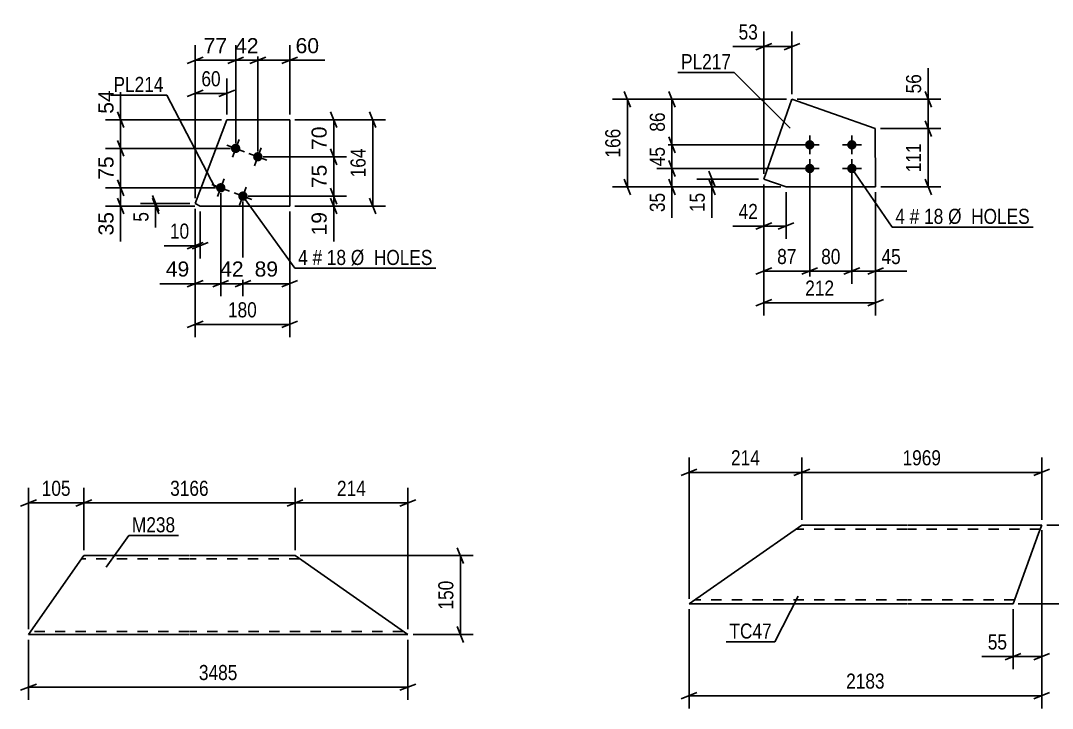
# Model space of a CAD drawing. Header units: millimetres. Extents: x 0 to 1189, y 0 to 841.
# Drawn here: x 758.6 to 954.5, y 429.8 to 560.5 of the extents above; entities that cross this region are included whole.
import ezdxf

# ---------------------------------------------------------------- set-up
doc = ezdxf.new("R2010")
doc.units = ezdxf.units.MM
doc.linetypes.add('DXK_LINE_DOT2', pattern=[3.9198, 1.9599, -1.9599])
doc.styles.add('Arial', font='arial.ttf', dxfattribs={"height": 0.2})
doc.styles.add('Arial Narrow', font='ARIALN.TTF', dxfattribs={"height": 0.2})

# ---------------------------------------------------------------- blocks, each defined once
blk = doc.blocks.new('Part-348435271-19414 - 19413')
at = {"color": 2, "linetype": 'Continuous'}
for p, q in [((899.69, 530.41), (905.03, 545.57)), ((905.03, 545.57), (920.85, 540)), ((920.85, 540), (920.92, 528.92)), ((903.92, 528.92), (899.69, 530.41)), ((920.92, 528.92), (903.92, 528.92))]:
    blk.add_line(p, q, dxfattribs=at)
blk = doc.blocks.new('Bolt-348435271-19415 - 19413')
at = {"linetype": 'Continuous'}
for points in [[(907.52, 536.92, -1), (909.32, 536.92, -1)], [(915.52, 536.92, -1), (917.32, 536.92, -1)], [(907.52, 532.42, -1), (909.32, 532.42, -1)], [(915.52, 532.42, -1), (917.32, 532.42, -1)]]:
    blk.add_hatch(color=1, dxfattribs=at).paths.add_polyline_path(points)
at = {"color": 1, "linetype": 'Continuous'}
for p, q in [((910.22, 536.92), (906.62, 536.92)), ((908.42, 535.12), (908.42, 538.72)), ((918.22, 536.92), (914.62, 536.92)), ((916.42, 535.12), (916.42, 538.72)), ((908.42, 530.62), (908.42, 534.22)), ((916.42, 530.62), (916.42, 534.22)), ((910.22, 532.42), (906.62, 532.42)), ((918.22, 532.42), (914.62, 532.42))]:
    blk.add_line(p, q, dxfattribs=at)
blk = doc.blocks.new('Part-348435271-8020 - 8019')
at = {"color": 2, "linetype": 'Continuous'}
for p, q in [((797.72, 541.69), (791.69, 525.79)), ((809.65, 541.69), (797.72, 541.69)), ((809.65, 525.28), (809.65, 541.69)), ((791.69, 525.79), (792.65, 525.28)), ((792.65, 525.28), (809.65, 525.28))]:
    blk.add_line(p, q, dxfattribs=at)
blk = doc.blocks.new('Bolt-348435271-8021 - 8019')
at = {"linetype": 'Continuous'}
for points in [[(799.71, 537.08, -1), (799.08, 535.4, -1)], [(803.92, 535.49, -1), (803.28, 533.81, -1)], [(796.88, 529.6, -1), (796.24, 527.92, -1)], [(801.09, 528.01, -1), (800.45, 526.32, -1)]]:
    blk.add_hatch(color=1, dxfattribs=at).paths.add_polyline_path(points)
at = {"color": 1, "linetype": 'Continuous'}
for p, q in [((797.71, 536.88), (801.08, 535.6)), ((798.76, 534.56), (800.03, 537.92)), ((801.92, 535.28), (805.29, 534.01)), ((802.97, 532.96), (804.24, 536.33)), ((794.88, 529.4), (798.24, 528.12)), ((795.92, 527.08), (797.2, 530.44)), ((799.08, 527.8), (802.45, 526.53)), ((800.13, 525.48), (801.41, 528.85))]:
    blk.add_line(p, q, dxfattribs=at)
blk = doc.blocks.new('Part-348435271-19229 - 19228')
at = {"color": 2, "linetype": 'Continuous'}
for p, q in [((906.92, 464.68), (885.49, 449.68)), ((926.92, 464.68), (906.92, 464.68)), ((952.47, 464.68), (927.02, 464.68)), ((952.47, 464.68), (951.89, 463.08)), ((951.89, 463.08), (947.02, 449.68)), ((926.92, 449.68), (885.49, 449.68)), ((947.02, 449.68), (927.02, 449.68))]:
    blk.add_line(p, q, dxfattribs=at)
at = {"color": 7, "linetype": 'DXK_LINE_DOT2'}
for p, q in [((952.43, 464.56), (951.89, 463.08)), ((926.92, 463.88), (905.77, 463.88)), ((952.18, 463.88), (927.02, 463.88)), ((926.92, 450.48), (886.64, 450.48)), ((947.31, 450.48), (927.02, 450.48)), ((947.31, 450.48), (947.33, 450.54))]:
    blk.add_line(p, q, dxfattribs=at)
blk = doc.blocks.new('Part-348435271-19245 - 19244')
at = {"color": 2, "linetype": 'Continuous'}
for p, q in [((770.56, 458.88), (760.05, 443.88)), ((790.56, 458.88), (770.56, 458.88)), ((810.66, 458.88), (790.66, 458.88)), ((810.66, 458.88), (832.08, 443.88)), ((790.56, 443.88), (760.05, 443.88)), ((832.08, 443.88), (790.66, 443.88))]:
    blk.add_line(p, q, dxfattribs=at)
at = {"color": 7, "linetype": 'DXK_LINE_DOT2'}
for p, q in [((790.56, 458.28), (770.14, 458.28)), ((811.51, 458.28), (790.66, 458.28)), ((760.47, 444.48), (760.51, 444.52)), ((790.56, 444.48), (760.47, 444.48)), ((831.22, 444.48), (790.66, 444.48)), ((830.97, 444.65), (831.02, 444.62)), ((831.16, 444.52), (831.22, 444.48))]:
    blk.add_line(p, q, dxfattribs=at)
blk = doc.blocks.new('StraightDimension-348435271-19917 - 19413')
at = {"color": 7, "linetype": 'Continuous'}
for p, q in [((899.69, 529.41), (899.69, 519.08)), ((903.92, 527.92), (903.92, 519.08)), ((898.19, 520.88), (901.19, 522.08)), ((899.69, 521.48), (903.92, 521.48)), ((905.42, 522.08), (902.42, 520.88))]:
    blk.add_line(p, q, dxfattribs=at)
at = {"color": 0}
blk.add_wipeout([(899.17, 522.23), (899.17, 526.43), (894.31, 526.43), (894.31, 522.23)], dxfattribs=at)
at = {"color": 7, "linetype": 'Continuous'}
blk.add_line((899.69, 521.48), (893.79, 521.48), dxfattribs=at)
blk.add_line((899.69, 521.48), (893.79, 521.48), dxfattribs=at)
at = {"color": 3, "style": 'Arial Narrow'}
blk.add_text('42', height=2.863, dxfattribs=at).set_placement((894.91, 522.83))
blk = doc.blocks.new('StraightDimension-348435271-19921 - 19413')
at = {"color": 7, "linetype": 'Continuous'}
for p, q in [((930.32, 547.07), (931.52, 544.07)), ((906.03, 545.57), (933.32, 545.57)), ((930.92, 540), (930.92, 545.57)), ((931.52, 538.5), (930.32, 541.5)), ((921.85, 540), (933.32, 540))]:
    blk.add_line(p, q, dxfattribs=at)
at = {"color": 0}
blk.add_wipeout([(930.17, 550.95), (925.97, 550.95), (925.97, 546.09), (930.17, 546.09)], dxfattribs=at)
at = {"color": 7, "linetype": 'Continuous'}
blk.add_line((930.92, 545.57), (930.92, 551.47), dxfattribs=at)
blk.add_line((930.92, 545.57), (930.92, 551.47), dxfattribs=at)
at = {"color": 3, "style": 'Arial Narrow'}
blk.add_text('56', height=2.863, rotation=90.0002, dxfattribs=at).set_placement((929.57, 546.69))
blk = doc.blocks.new('StraightDimension-348435271-19913 - 19413')
at = {"color": 7, "linetype": 'Continuous'}
for p, q in [((899.69, 531.41), (899.69, 558.42)), ((905.03, 546.57), (905.03, 558.42)), ((898.19, 554.97), (901.19, 556.17)), ((899.69, 555.57), (905.03, 555.57)), ((906.53, 556.17), (903.53, 554.97))]:
    blk.add_line(p, q, dxfattribs=at)
at = {"color": 0}
blk.add_wipeout([(899.17, 556.32), (899.17, 560.52), (894.31, 560.52), (894.31, 556.32)], dxfattribs=at)
at = {"color": 7, "linetype": 'Continuous'}
blk.add_line((899.69, 555.57), (893.79, 555.57), dxfattribs=at)
blk.add_line((899.69, 555.57), (893.79, 555.57), dxfattribs=at)
at = {"color": 3, "style": 'Arial Narrow'}
blk.add_text('53', height=2.863, dxfattribs=at).set_placement((894.91, 556.92))
blk = doc.blocks.new('StraightDimension-348435271-19922 - 19413')
at = {"color": 7, "linetype": 'Continuous'}
for p, q in [((930.32, 541.5), (931.52, 538.5)), ((921.85, 540), (933.32, 540)), ((930.92, 528.92), (930.92, 540)), ((931.52, 527.42), (930.32, 530.42)), ((921.92, 528.92), (933.32, 528.92))]:
    blk.add_line(p, q, dxfattribs=at)
at = {"color": 0}
blk.add_wipeout([(930.17, 537.8), (925.97, 537.8), (925.97, 531.12), (930.17, 531.12)], dxfattribs=at)
at = {"color": 3, "style": 'Arial Narrow'}
blk.add_text('111', height=2.863, rotation=90.0002, dxfattribs=at).set_placement((929.57, 531.72))
blk = doc.blocks.new('StraightDimension-348435271-19927 - 19413')
at = {"color": 7, "linetype": 'Continuous'}
for p, q in [((889.23, 531.91), (890.43, 528.91)), ((898.69, 530.41), (886.98, 530.41)), ((890.43, 527.42), (889.23, 530.42)), ((889.83, 528.92), (889.83, 530.41)), ((902.92, 528.92), (886.98, 528.92))]:
    blk.add_line(p, q, dxfattribs=at)
at = {"color": 0}
blk.add_wipeout([(889.08, 528.4), (884.88, 528.4), (884.88, 523.54), (889.08, 523.54)], dxfattribs=at)
at = {"color": 7, "linetype": 'Continuous'}
blk.add_line((889.83, 528.92), (889.83, 523.02), dxfattribs=at)
blk.add_line((889.83, 528.92), (889.83, 523.02), dxfattribs=at)
at = {"color": 3, "style": 'Arial Narrow'}
blk.add_text('15', height=2.863, rotation=90.0002, dxfattribs=at).set_placement((888.48, 524.14))
blk = doc.blocks.new('StraightDimension-348435271-19931 - 19413')
at = {"color": 7, "linetype": 'Continuous'}
for p, q in [((916.42, 531.42), (916.42, 510.52)), ((920.92, 527.92), (920.92, 510.52)), ((914.92, 512.32), (917.92, 513.52)), ((922.42, 513.52), (919.42, 512.32)), ((916.42, 512.92), (920.92, 512.92))]:
    blk.add_line(p, q, dxfattribs=at)
at = {"color": 0}
blk.add_wipeout([(926.3, 513.67), (926.3, 517.87), (921.44, 517.87), (921.44, 513.67)], dxfattribs=at)
at = {"color": 7, "linetype": 'Continuous'}
blk.add_line((920.92, 512.92), (926.83, 512.92), dxfattribs=at)
blk.add_line((920.92, 512.92), (926.83, 512.92), dxfattribs=at)
at = {"color": 3, "style": 'Arial Narrow'}
blk.add_text('45', height=2.863, dxfattribs=at).set_placement((922.04, 514.27))
blk = doc.blocks.new('StraightDimension-348435271-19932 - 19413')
at = {"color": 7, "linetype": 'Continuous'}
for p, q in [((908.42, 531.42), (908.42, 510.52)), ((916.42, 531.42), (916.42, 510.52)), ((906.92, 512.32), (909.92, 513.52)), ((917.92, 513.52), (914.92, 512.32)), ((908.42, 512.92), (916.42, 512.92))]:
    blk.add_line(p, q, dxfattribs=at)
at = {"color": 0}
blk.add_wipeout([(914.85, 513.67), (914.85, 517.87), (909.99, 517.87), (909.99, 513.67)], dxfattribs=at)
at = {"color": 3, "style": 'Arial Narrow'}
blk.add_text('80', height=2.863, dxfattribs=at).set_placement((910.59, 514.27))
blk = doc.blocks.new('StraightDimension-348435271-19933 - 19413')
at = {"color": 7, "linetype": 'Continuous'}
for p, q in [((908.42, 531.42), (908.42, 510.52)), ((899.69, 529.41), (899.69, 510.52)), ((898.19, 512.32), (901.19, 513.52)), ((909.92, 513.52), (906.92, 512.32)), ((899.69, 512.92), (908.42, 512.92))]:
    blk.add_line(p, q, dxfattribs=at)
at = {"color": 0}
blk.add_wipeout([(906.48, 513.67), (906.48, 517.87), (901.63, 517.87), (901.63, 513.67)], dxfattribs=at)
at = {"color": 3, "style": 'Arial Narrow'}
blk.add_text('87', height=2.863, dxfattribs=at).set_placement((902.23, 514.27))
blk = doc.blocks.new('StraightDimension-348435271-19943 - 19413')
at = {"color": 7, "linetype": 'Continuous'}
for p, q in [((899.69, 529.41), (899.69, 504.52)), ((920.92, 527.92), (920.92, 504.52)), ((901.19, 507.52), (898.19, 506.32)), ((919.42, 506.32), (922.42, 507.52)), ((899.69, 506.92), (920.92, 506.92))]:
    blk.add_line(p, q, dxfattribs=at)
at = {"color": 0}
blk.add_wipeout([(913.65, 507.67), (913.65, 511.87), (906.96, 511.87), (906.96, 507.67)], dxfattribs=at)
at = {"color": 3, "style": 'Arial Narrow'}
blk.add_text('212', height=2.863, dxfattribs=at).set_placement((907.56, 508.27))
blk = doc.blocks.new('StraightDimension-348435271-19947 - 19413')
at = {"color": 7, "linetype": 'Continuous'}
for p, q in [((881.65, 547.07), (882.85, 544.07)), ((904.03, 545.57), (879.4, 545.57)), ((882.25, 536.92), (882.25, 545.57)), ((907.42, 536.92), (879.4, 536.92)), ((882.85, 535.42), (881.65, 538.42))]:
    blk.add_line(p, q, dxfattribs=at)
at = {"color": 0}
blk.add_wipeout([(881.5, 543.67), (877.3, 543.67), (877.3, 538.82), (881.5, 538.82)], dxfattribs=at)
at = {"color": 3, "style": 'Arial Narrow'}
blk.add_text('86', height=2.863, rotation=90.0002, dxfattribs=at).set_placement((880.9, 539.42))
blk = doc.blocks.new('StraightDimension-348435271-19948 - 19413')
at = {"color": 7, "linetype": 'Continuous'}
for p, q in [((907.42, 536.92), (879.4, 536.92)), ((881.65, 538.42), (882.85, 535.42)), ((882.25, 532.42), (882.25, 536.92)), ((882.85, 530.92), (881.65, 533.92)), ((907.42, 532.42), (879.4, 532.42))]:
    blk.add_line(p, q, dxfattribs=at)
at = {"color": 0}
blk.add_wipeout([(881.5, 537.1), (877.3, 537.1), (877.3, 532.25), (881.5, 532.25)], dxfattribs=at)
at = {"color": 3, "style": 'Arial Narrow'}
blk.add_text('45', height=2.863, rotation=90.0002, dxfattribs=at).set_placement((880.9, 532.85))
blk = doc.blocks.new('StraightDimension-348435271-19949 - 19413')
at = {"color": 7, "linetype": 'Continuous'}
for p, q in [((881.65, 533.92), (882.85, 530.92)), ((907.42, 532.42), (879.4, 532.42)), ((882.25, 528.92), (882.25, 532.42)), ((882.85, 527.42), (881.65, 530.42)), ((902.92, 528.92), (879.4, 528.92))]:
    blk.add_line(p, q, dxfattribs=at)
at = {"color": 0}
blk.add_wipeout([(881.5, 528.4), (877.3, 528.4), (877.3, 523.54), (881.5, 523.54)], dxfattribs=at)
at = {"color": 7, "linetype": 'Continuous'}
blk.add_line((882.25, 528.92), (882.25, 523.02), dxfattribs=at)
blk.add_line((882.25, 528.92), (882.25, 523.02), dxfattribs=at)
at = {"color": 3, "style": 'Arial Narrow'}
blk.add_text('35', height=2.863, rotation=90.0002, dxfattribs=at).set_placement((880.9, 524.14))
blk = doc.blocks.new('StraightDimension-348435271-19959 - 19413')
at = {"color": 7, "linetype": 'Continuous'}
for p, q in [((874.4, 544.07), (873.2, 547.07)), ((904.03, 545.57), (870.95, 545.57)), ((873.8, 528.92), (873.8, 545.57)), ((873.2, 530.42), (874.4, 527.42)), ((902.92, 528.92), (870.95, 528.92))]:
    blk.add_line(p, q, dxfattribs=at)
at = {"color": 0}
blk.add_wipeout([(873.05, 540.59), (868.85, 540.59), (868.85, 533.9), (873.05, 533.9)], dxfattribs=at)
at = {"color": 3, "style": 'Arial Narrow'}
blk.add_text('166', height=2.863, rotation=90.0002, dxfattribs=at).set_placement((872.45, 534.5))
blk = doc.blocks.new('StraightDimension-348435271-8037 - 8019')
at = {"color": 7, "linetype": 'Continuous'}
for p, q in [((791.69, 524.79), (791.69, 515.34)), ((792.65, 524.28), (792.65, 515.34)), ((790.19, 517.14), (793.19, 518.34)), ((794.15, 518.34), (791.15, 517.14)), ((791.69, 517.74), (792.65, 517.74))]:
    blk.add_line(p, q, dxfattribs=at)
at = {"color": 0}
blk.add_wipeout([(791.17, 518.49), (791.17, 522.69), (786.31, 522.69), (786.31, 518.49)], dxfattribs=at)
at = {"color": 7, "linetype": 'Continuous'}
blk.add_line((791.69, 517.74), (785.79, 517.74), dxfattribs=at)
blk.add_line((791.69, 517.74), (785.79, 517.74), dxfattribs=at)
at = {"color": 3, "style": 'Arial Narrow'}
blk.add_text('10', height=2.863, dxfattribs=at).set_placement((786.91, 519.09))
blk = doc.blocks.new('StraightDimension-348435271-21833 - 8019')
at = {"color": 7, "linetype": 'Continuous'}
for p, q in [((776.95, 543.19), (778.15, 540.19)), ((796.72, 541.69), (774.7, 541.69)), ((777.55, 536.24), (777.55, 541.69)), ((778.15, 534.74), (776.95, 537.74)), ((798.4, 536.24), (774.7, 536.24))]:
    blk.add_line(p, q, dxfattribs=at)
at = {"color": 0}
blk.add_wipeout([(776.8, 547.86), (772.6, 547.86), (772.6, 542.22), (776.8, 542.22)], dxfattribs=at)
at = {"color": 7, "linetype": 'Continuous'}
blk.add_line((777.55, 541.69), (777.55, 548.39), dxfattribs=at)
blk.add_line((777.55, 541.69), (777.55, 548.39), dxfattribs=at)
at = {"color": 3, "style": 'Arial'}
blk.add_text('54', height=2.865, rotation=90.0002, dxfattribs=at).set_placement((776.2, 542.82))
blk = doc.blocks.new('StraightDimension-348435271-8031 - 8019')
at = {"color": 7, "linetype": 'Continuous'}
for p, q in [((791.69, 526.79), (791.69, 549.54)), ((797.72, 542.69), (797.72, 549.54)), ((790.19, 546.09), (793.19, 547.29)), ((791.69, 546.69), (797.72, 546.69)), ((799.22, 547.29), (796.22, 546.09))]:
    blk.add_line(p, q, dxfattribs=at)
at = {"color": 0}
blk.add_wipeout([(797.13, 547.44), (797.13, 551.64), (792.28, 551.64), (792.28, 547.44)], dxfattribs=at)
at = {"color": 3, "style": 'Arial Narrow'}
blk.add_text('60', height=2.863, dxfattribs=at).set_placement((792.88, 548.04))
blk = doc.blocks.new('StraightDimension-348435271-8023 - 8019')
at = {"color": 7, "linetype": 'Continuous'}
for p, q in [((783.58, 527.29), (784.78, 524.29)), ((790.69, 525.79), (781.33, 525.79)), ((791.65, 525.28), (781.33, 525.28)), ((784.78, 523.78), (783.58, 526.78)), ((784.18, 525.28), (784.18, 525.79))]:
    blk.add_line(p, q, dxfattribs=at)
at = {"color": 0}
blk.add_wipeout([(783.43, 524.75), (779.23, 524.75), (779.23, 521.72), (783.43, 521.72)], dxfattribs=at)
at = {"color": 7, "linetype": 'Continuous'}
blk.add_line((784.18, 525.28), (784.18, 521.2), dxfattribs=at)
blk.add_line((784.18, 525.28), (784.18, 521.2), dxfattribs=at)
at = {"color": 3, "style": 'Arial Narrow'}
blk.add_text('5', height=2.86, rotation=90.0002, dxfattribs=at).set_placement((782.83, 522.32))
blk = doc.blocks.new('StraightDimension-348435271-8027 - 8019')
at = {"color": 7, "linetype": 'Continuous'}
for p, q in [((826.02, 540.19), (824.82, 543.19)), ((810.65, 541.69), (827.82, 541.69)), ((825.42, 525.28), (825.42, 541.69)), ((810.65, 525.28), (827.82, 525.28)), ((824.82, 526.78), (826.02, 523.78))]:
    blk.add_line(p, q, dxfattribs=at)
at = {"color": 0}
blk.add_wipeout([(824.67, 536.82), (820.47, 536.82), (820.47, 530.14), (824.67, 530.14)], dxfattribs=at)
at = {"color": 3, "style": 'Arial Narrow'}
blk.add_text('164', height=2.863, rotation=90.0002, dxfattribs=at).set_placement((824.07, 530.74))
blk = doc.blocks.new('StraightDimension-348435271-8081 - 8019')
at = {"color": 7, "linetype": 'Continuous'}
for p, q in [((791.69, 524.79), (791.69, 500.39)), ((809.65, 524.28), (809.65, 500.39)), ((793.19, 503.39), (790.19, 502.19)), ((791.69, 502.79), (809.65, 502.79)), ((808.15, 502.19), (811.15, 503.39))]:
    blk.add_line(p, q, dxfattribs=at)
at = {"color": 0}
blk.add_wipeout([(804.01, 503.54), (804.01, 507.74), (797.33, 507.74), (797.33, 503.54)], dxfattribs=at)
at = {"color": 3, "style": 'Arial Narrow'}
blk.add_text('180', height=2.863, dxfattribs=at).set_placement((797.93, 504.14))
blk = doc.blocks.new('StraightDimension-348435271-21804 - 8019')
at = {"color": 7, "linetype": 'Continuous'}
for p, q in [((800.77, 526.17), (800.77, 508.14)), ((809.65, 524.28), (809.65, 508.14)), ((799.27, 509.94), (802.27, 511.14)), ((800.77, 510.54), (809.65, 510.54)), ((811.15, 511.14), (808.15, 509.94))]:
    blk.add_line(p, q, dxfattribs=at)
at = {"color": 0}
blk.add_wipeout([(808.03, 511.29), (808.03, 515.49), (802.39, 515.49), (802.39, 511.29)], dxfattribs=at)
at = {"color": 3, "style": 'Arial'}
blk.add_text('89', height=2.865, dxfattribs=at).set_placement((802.99, 511.89))
blk = doc.blocks.new('StraightDimension-348435271-21805 - 8019')
at = {"color": 7, "linetype": 'Continuous'}
for p, q in [((796.56, 527.76), (796.56, 508.14)), ((800.77, 526.17), (800.77, 508.14)), ((795.06, 509.94), (798.06, 511.14)), ((796.56, 510.54), (800.77, 510.54)), ((802.27, 511.14), (799.27, 509.94))]:
    blk.add_line(p, q, dxfattribs=at)
at = {"color": 0}
blk.add_wipeout([(801.49, 511.29), (801.49, 515.49), (795.84, 515.49), (795.84, 511.29)], dxfattribs=at)
at = {"color": 3, "style": 'Arial'}
blk.add_text('42', height=2.865, dxfattribs=at).set_placement((796.44, 511.89))
blk = doc.blocks.new('StraightDimension-348435271-21806 - 8019')
at = {"color": 7, "linetype": 'Continuous'}
for p, q in [((796.56, 527.76), (796.56, 508.14)), ((791.69, 524.79), (791.69, 508.14)), ((790.19, 509.94), (793.19, 511.14)), ((791.69, 510.54), (796.56, 510.54)), ((798.06, 511.14), (795.06, 509.94))]:
    blk.add_line(p, q, dxfattribs=at)
at = {"color": 0}
blk.add_wipeout([(791.17, 511.29), (791.17, 515.49), (785.52, 515.49), (785.52, 511.29)], dxfattribs=at)
at = {"color": 7, "linetype": 'Continuous'}
blk.add_line((791.69, 510.54), (784.99, 510.54), dxfattribs=at)
blk.add_line((791.69, 510.54), (784.99, 510.54), dxfattribs=at)
at = {"color": 3, "style": 'Arial'}
blk.add_text('49', height=2.865, dxfattribs=at).set_placement((786.12, 511.89))
blk = doc.blocks.new('StraightDimension-348435271-21834 - 8019')
at = {"color": 7, "linetype": 'Continuous'}
for p, q in [((776.95, 537.74), (778.15, 534.74)), ((798.4, 536.24), (774.7, 536.24)), ((777.55, 528.76), (777.55, 536.24)), ((778.15, 527.26), (776.95, 530.26)), ((795.56, 528.76), (774.7, 528.76))]:
    blk.add_line(p, q, dxfattribs=at)
at = {"color": 0}
blk.add_wipeout([(776.8, 535.33), (772.6, 535.33), (772.6, 529.68), (776.8, 529.68)], dxfattribs=at)
at = {"color": 3, "style": 'Arial'}
blk.add_text('75', height=2.865, rotation=90.0002, dxfattribs=at).set_placement((776.2, 530.28))
blk = doc.blocks.new('StraightDimension-348435271-21835 - 8019')
at = {"color": 7, "linetype": 'Continuous'}
for p, q in [((776.95, 530.26), (778.15, 527.26)), ((795.56, 528.76), (774.7, 528.76)), ((777.55, 525.28), (777.55, 528.76)), ((791.65, 525.28), (774.7, 525.28)), ((778.15, 523.78), (776.95, 526.78))]:
    blk.add_line(p, q, dxfattribs=at)
at = {"color": 0}
blk.add_wipeout([(776.8, 524.75), (772.6, 524.75), (772.6, 519.1), (776.8, 519.1)], dxfattribs=at)
at = {"color": 7, "linetype": 'Continuous'}
blk.add_line((777.55, 525.28), (777.55, 518.58), dxfattribs=at)
blk.add_line((777.55, 525.28), (777.55, 518.58), dxfattribs=at)
at = {"color": 3, "style": 'Arial'}
blk.add_text('35', height=2.865, rotation=90.0002, dxfattribs=at).set_placement((776.2, 519.7))
blk = doc.blocks.new('StraightDimension-348435271-21864 - 8019')
at = {"color": 7, "linetype": 'Continuous'}
for p, q in [((803.6, 535.65), (803.6, 555.83)), ((809.65, 542.69), (809.65, 555.83)), ((802.1, 552.38), (805.1, 553.58)), ((803.6, 552.98), (809.65, 552.98)), ((811.15, 553.58), (808.15, 552.38))]:
    blk.add_line(p, q, dxfattribs=at)
at = {"color": 0}
blk.add_wipeout([(815.82, 553.73), (815.82, 557.93), (810.17, 557.93), (810.17, 553.73)], dxfattribs=at)
at = {"color": 7, "linetype": 'Continuous'}
blk.add_line((809.65, 552.98), (816.35, 552.98), dxfattribs=at)
blk.add_line((809.65, 552.98), (816.35, 552.98), dxfattribs=at)
at = {"color": 3, "style": 'Arial'}
blk.add_text('60', height=2.865, dxfattribs=at).set_placement((810.77, 554.33))
blk = doc.blocks.new('StraightDimension-348435271-21865 - 8019')
at = {"color": 7, "linetype": 'Continuous'}
for p, q in [((799.4, 537.24), (799.4, 555.83)), ((803.6, 535.65), (803.6, 555.83)), ((797.9, 552.38), (800.9, 553.58)), ((799.4, 552.98), (803.6, 552.98)), ((805.1, 553.58), (802.1, 552.38))]:
    blk.add_line(p, q, dxfattribs=at)
at = {"color": 0}
blk.add_wipeout([(804.32, 553.73), (804.32, 557.93), (798.68, 557.93), (798.68, 553.73)], dxfattribs=at)
at = {"color": 3, "style": 'Arial'}
blk.add_text('42', height=2.865, dxfattribs=at).set_placement((799.28, 554.33))
blk = doc.blocks.new('StraightDimension-348435271-21866 - 8019')
at = {"color": 7, "linetype": 'Continuous'}
for p, q in [((791.69, 526.79), (791.69, 555.83)), ((799.4, 537.24), (799.4, 555.83)), ((790.19, 552.38), (793.19, 553.58)), ((791.69, 552.98), (799.4, 552.98)), ((800.9, 553.58), (797.9, 552.38))]:
    blk.add_line(p, q, dxfattribs=at)
at = {"color": 0}
blk.add_wipeout([(798.37, 553.73), (798.37, 557.93), (792.72, 557.93), (792.72, 553.73)], dxfattribs=at)
at = {"color": 3, "style": 'Arial'}
blk.add_text('77', height=2.865, dxfattribs=at).set_placement((793.32, 554.33))
blk = doc.blocks.new('StraightDimension-348435271-21903 - 8019')
at = {"color": 7, "linetype": 'Continuous'}
for p, q in [((817.42, 543.19), (818.62, 540.19)), ((810.65, 541.69), (820.42, 541.69)), ((818.02, 534.65), (818.02, 541.69)), ((818.62, 533.15), (817.42, 536.15)), ((804.6, 534.65), (820.42, 534.65))]:
    blk.add_line(p, q, dxfattribs=at)
at = {"color": 0}
blk.add_wipeout([(817.27, 540.99), (813.07, 540.99), (813.07, 535.34), (817.27, 535.34)], dxfattribs=at)
at = {"color": 3, "style": 'Arial'}
blk.add_text('70', height=2.865, rotation=90.0002, dxfattribs=at).set_placement((816.67, 535.94))
blk = doc.blocks.new('StraightDimension-348435271-21904 - 8019')
at = {"color": 7, "linetype": 'Continuous'}
for p, q in [((817.42, 536.15), (818.62, 533.15)), ((804.6, 534.65), (820.42, 534.65)), ((818.02, 527.17), (818.02, 534.65)), ((801.77, 527.17), (820.42, 527.17)), ((818.62, 525.67), (817.42, 528.67))]:
    blk.add_line(p, q, dxfattribs=at)
at = {"color": 0}
blk.add_wipeout([(817.27, 533.73), (813.07, 533.73), (813.07, 528.08), (817.27, 528.08)], dxfattribs=at)
at = {"color": 3, "style": 'Arial'}
blk.add_text('75', height=2.865, rotation=90.0002, dxfattribs=at).set_placement((816.67, 528.68))
blk = doc.blocks.new('StraightDimension-348435271-21905 - 8019')
at = {"color": 7, "linetype": 'Continuous'}
for p, q in [((801.77, 527.17), (820.42, 527.17)), ((817.42, 528.67), (818.62, 525.67)), ((818.02, 525.28), (818.02, 527.17)), ((810.65, 525.28), (820.42, 525.28)), ((818.62, 523.78), (817.42, 526.78))]:
    blk.add_line(p, q, dxfattribs=at)
at = {"color": 0}
blk.add_wipeout([(817.27, 524.75), (813.07, 524.75), (813.07, 519.1), (817.27, 519.1)], dxfattribs=at)
at = {"color": 7, "linetype": 'Continuous'}
blk.add_line((818.02, 525.28), (818.02, 518.58), dxfattribs=at)
blk.add_line((818.02, 525.28), (818.02, 518.58), dxfattribs=at)
at = {"color": 3, "style": 'Arial'}
blk.add_text('19', height=2.865, rotation=90.0002, dxfattribs=at).set_placement((816.67, 519.7))
blk = doc.blocks.new('StraightDimension-348435271-19541 - 19228')
at = {"color": 7, "linetype": 'Continuous'}
for p, q in [((952.47, 463.68), (952.47, 429.85)), ((885.49, 448.68), (885.49, 429.85)), ((886.99, 432.85), (883.99, 431.65)), ((885.49, 432.25), (952.47, 432.25)), ((950.97, 431.65), (953.97, 432.85))]:
    blk.add_line(p, q, dxfattribs=at)
at = {"color": 0}
blk.add_wipeout([(923.24, 433), (923.24, 437.2), (914.73, 437.2), (914.73, 433)], dxfattribs=at)
at = {"color": 3, "style": 'Arial Narrow'}
blk.add_text('2183', height=2.863, dxfattribs=at).set_placement((915.33, 433.6))
blk = doc.blocks.new('StraightDimension-348435271-19535 - 19228')
at = {"color": 7, "linetype": 'Continuous'}
for p, q in [((953.47, 464.68), (964.87, 464.68)), ((963.07, 463.18), (961.87, 466.18)), ((962.47, 449.68), (962.47, 464.68)), ((961.87, 451.18), (963.07, 448.18)), ((948.02, 449.68), (964.87, 449.68))]:
    blk.add_line(p, q, dxfattribs=at)
at = {"color": 0}
blk.add_wipeout([(961.72, 460.52), (957.52, 460.52), (957.52, 453.84), (961.72, 453.84)], dxfattribs=at)
at = {"color": 3, "style": 'Arial Narrow'}
blk.add_text('150', height=2.863, rotation=90.0002, dxfattribs=at).set_placement((961.12, 454.44))
blk = doc.blocks.new('StraightDimension-348435271-28318 - 19228')
at = {"color": 7, "linetype": 'Continuous'}
for p, q in [((885.49, 450.68), (885.49, 477.53)), ((906.92, 465.68), (906.92, 477.53)), ((886.99, 475.28), (883.99, 474.08)), ((885.49, 474.68), (906.92, 474.68)), ((905.42, 474.08), (908.42, 475.28))]:
    blk.add_line(p, q, dxfattribs=at)
at = {"color": 0}
blk.add_wipeout([(899.55, 475.43), (899.55, 479.63), (892.86, 479.63), (892.86, 475.43)], dxfattribs=at)
at = {"color": 3, "style": 'Arial Narrow'}
blk.add_text('214', height=2.863, dxfattribs=at).set_placement((893.46, 476.03))
blk = doc.blocks.new('StraightDimension-348435271-19521 - 19228')
at = {"color": 7, "linetype": 'Continuous'}
for p, q in [((952.47, 463.68), (952.47, 437.28)), ((947.02, 448.68), (947.02, 437.28)), ((945.52, 439.08), (948.52, 440.28)), ((947.02, 439.68), (952.47, 439.68)), ((953.97, 440.28), (950.97, 439.08))]:
    blk.add_line(p, q, dxfattribs=at)
at = {"color": 0}
blk.add_wipeout([(946.49, 440.43), (946.49, 444.63), (941.63, 444.63), (941.63, 440.43)], dxfattribs=at)
at = {"color": 7, "linetype": 'Continuous'}
blk.add_line((947.02, 439.68), (941.11, 439.68), dxfattribs=at)
blk.add_line((947.02, 439.68), (941.11, 439.68), dxfattribs=at)
at = {"color": 3, "style": 'Arial Narrow'}
blk.add_text('55', height=2.863, dxfattribs=at).set_placement((942.23, 441.03))
blk = doc.blocks.new('StraightDimension-348435271-28317 - 19228')
at = {"color": 7, "linetype": 'Continuous'}
for p, q in [((906.92, 465.68), (906.92, 477.53)), ((952.47, 465.68), (952.47, 477.53)), ((908.42, 475.28), (905.42, 474.08)), ((906.92, 474.68), (952.47, 474.68)), ((950.97, 474.08), (953.97, 475.28))]:
    blk.add_line(p, q, dxfattribs=at)
at = {"color": 0}
blk.add_wipeout([(933.95, 475.43), (933.95, 479.63), (925.44, 479.63), (925.44, 475.43)], dxfattribs=at)
at = {"color": 3, "style": 'Arial Narrow'}
blk.add_text('1969', height=2.863, dxfattribs=at).set_placement((926.04, 476.03))
blk = doc.blocks.new('StraightDimension-348435271-19577 - 19244')
at = {"color": 7, "linetype": 'Continuous'}
for p, q in [((811.66, 458.88), (844.48, 458.88)), ((842.68, 457.38), (841.48, 460.38)), ((842.08, 443.88), (842.08, 458.88)), ((841.48, 445.38), (842.68, 442.38)), ((833.08, 443.88), (844.48, 443.88))]:
    blk.add_line(p, q, dxfattribs=at)
at = {"color": 0}
blk.add_wipeout([(841.33, 454.72), (837.13, 454.72), (837.13, 448.03), (841.33, 448.03)], dxfattribs=at)
at = {"color": 3, "style": 'Arial Narrow'}
blk.add_text('150', height=2.863, rotation=90.0002, dxfattribs=at).set_placement((840.73, 448.63))
blk = doc.blocks.new('StraightDimension-348435271-28234 - 19244')
at = {"color": 7, "linetype": 'Continuous'}
for p, q in [((770.56, 459.88), (770.56, 471.73)), ((810.66, 459.88), (810.66, 471.73)), ((772.06, 469.48), (769.06, 468.28)), ((770.56, 468.88), (810.66, 468.88)), ((809.16, 468.28), (812.16, 469.48))]:
    blk.add_line(p, q, dxfattribs=at)
at = {"color": 0}
blk.add_wipeout([(794.86, 469.63), (794.86, 473.83), (786.35, 473.83), (786.35, 469.63)], dxfattribs=at)
at = {"color": 3, "style": 'Arial Narrow'}
blk.add_text('3166', height=2.863, dxfattribs=at).set_placement((786.95, 470.23))
blk = doc.blocks.new('StraightDimension-348435271-28235 - 19244')
at = {"color": 7, "linetype": 'Continuous'}
for p, q in [((760.05, 444.88), (760.05, 471.73)), ((770.56, 459.88), (770.56, 471.73)), ((758.55, 468.28), (761.55, 469.48)), ((760.05, 468.88), (770.56, 468.88)), ((772.06, 469.48), (769.06, 468.28))]:
    blk.add_line(p, q, dxfattribs=at)
at = {"color": 0}
blk.add_wipeout([(768.65, 469.63), (768.65, 473.83), (761.96, 473.83), (761.96, 469.63)], dxfattribs=at)
at = {"color": 3, "style": 'Arial Narrow'}
blk.add_text('105', height=2.863, dxfattribs=at).set_placement((762.56, 470.23))
blk = doc.blocks.new('StraightDimension-348435271-19589 - 19244')
at = {"color": 7, "linetype": 'Continuous'}
for p, q in [((760.05, 442.88), (760.05, 431.48)), ((832.08, 442.88), (832.08, 431.48)), ((761.55, 434.48), (758.55, 433.28)), ((760.05, 433.88), (832.08, 433.88)), ((830.58, 433.28), (833.58, 434.48))]:
    blk.add_line(p, q, dxfattribs=at)
at = {"color": 0}
blk.add_wipeout([(800.32, 434.63), (800.32, 438.83), (791.81, 438.83), (791.81, 434.63)], dxfattribs=at)
at = {"color": 3, "style": 'Arial Narrow'}
blk.add_text('3485', height=2.863, dxfattribs=at).set_placement((792.41, 435.23))
blk = doc.blocks.new('StraightDimension-348435271-28233 - 19244')
at = {"color": 7, "linetype": 'Continuous'}
for p, q in [((810.66, 459.88), (810.66, 471.73)), ((832.08, 444.88), (832.08, 471.73)), ((812.16, 469.48), (809.16, 468.28)), ((810.66, 468.88), (832.08, 468.88)), ((830.58, 468.28), (833.58, 469.48))]:
    blk.add_line(p, q, dxfattribs=at)
at = {"color": 0}
blk.add_wipeout([(824.71, 469.63), (824.71, 473.83), (818.03, 473.83), (818.03, 469.63)], dxfattribs=at)
at = {"color": 3, "style": 'Arial Narrow'}
blk.add_text('214', height=2.863, dxfattribs=at).set_placement((818.63, 470.23))
blk = doc.blocks.new('Mark-348435271-20051 - 19413')
at = {"color": 0}
blk.add_wipeout([(893.48, 551.29), (893.48, 554.29), (883.97, 554.29), (883.97, 551.29)], dxfattribs=at)
blk.add_wipeout([(893.48, 551.29), (893.48, 554.29), (883.97, 554.29), (883.97, 551.29)], dxfattribs=at)
at = {"color": 30, "linetype": 'Continuous'}
for p in [(883.37, 550.69), (904.68, 540.09)]:
    blk.add_line(p, (894.08, 550.69), dxfattribs=at)
at = {"color": 3, "style": 'Arial Narrow'}
blk.add_text('PL217', height=2.863, dxfattribs=at).set_placement((883.97, 551.29))
blk = doc.blocks.new('Mark-348435271-20054 - 19413')
at = {"color": 0}
blk.add_wipeout([(926.5, 521.9), (926.5, 524.9), (924.68, 524.9), (924.68, 521.9)], dxfattribs=at)
blk.add_wipeout([(926.5, 521.9), (926.5, 524.9), (924.68, 524.9), (924.68, 521.9)], dxfattribs=at)
at = {"color": 7, "linetype": 'Continuous'}
blk.add_line((916.42, 532.42), (924.08, 521.3), dxfattribs=at)
at = {"color": 3, "style": 'Arial Narrow'}
blk.add_text('4', height=2.86, dxfattribs=at).set_placement((924.68, 521.9))
at = {"color": 0}
blk.add_wipeout([(929.23, 521.9), (929.23, 524.9), (927.4, 524.9), (927.4, 521.9)], dxfattribs=at)
blk.add_wipeout([(929.23, 521.9), (929.23, 524.9), (927.4, 524.9), (927.4, 521.9)], dxfattribs=at)
blk.add_wipeout([(933.79, 521.9), (933.79, 524.9), (930.13, 524.9), (930.13, 521.9)], dxfattribs=at)
blk.add_wipeout([(933.79, 521.9), (933.79, 524.9), (930.13, 524.9), (930.13, 521.9)], dxfattribs=at)
at = {"color": 3, "style": 'Arial Narrow'}
for s, height, p in [('#', 2.86, (927.4, 521.9)), ('18', 2.863, (930.13, 521.9))]:
    blk.add_text(s, height=height, dxfattribs=at).set_placement(p)
at = {"color": 0}
blk.add_wipeout([(950.22, 521.9), (950.22, 524.9), (934.69, 524.9), (934.69, 521.9)], dxfattribs=at)
blk.add_wipeout([(950.22, 521.9), (950.22, 524.9), (934.69, 524.9), (934.69, 521.9)], dxfattribs=at)
at = {"color": 7, "linetype": 'Continuous'}
blk.add_line((924.08, 521.3), (950.82, 521.3), dxfattribs=at)
at = {"color": 3, "style": 'Arial Narrow'}
blk.add_text('Ø  HOLES', height=2.863, dxfattribs=at).set_placement((934.69, 521.9))
blk = doc.blocks.new('Mark-348435271-8084 - 8019')
at = {"color": 0}
blk.add_wipeout([(785.69, 546.96), (785.69, 549.96), (776.19, 549.96), (776.19, 546.96)], dxfattribs=at)
blk.add_wipeout([(785.69, 546.96), (785.69, 549.96), (776.19, 549.96), (776.19, 546.96)], dxfattribs=at)
at = {"color": 30, "linetype": 'Continuous'}
for p in [(775.59, 546.36), (795.47, 528.73)]:
    blk.add_line(p, (786.29, 546.36), dxfattribs=at)
at = {"color": 3, "style": 'Arial Narrow'}
blk.add_text('PL214', height=2.863, dxfattribs=at).set_placement((776.19, 546.96))
blk = doc.blocks.new('Mark-348435271-8087 - 8019')
at = {"color": 0}
blk.add_wipeout([(813.08, 514.09), (813.08, 517.09), (811.25, 517.09), (811.25, 514.09)], dxfattribs=at)
blk.add_wipeout([(813.08, 514.09), (813.08, 517.09), (811.25, 517.09), (811.25, 514.09)], dxfattribs=at)
at = {"color": 7, "linetype": 'Continuous'}
blk.add_line((800.77, 527.17), (810.65, 513.49), dxfattribs=at)
at = {"color": 3, "style": 'Arial Narrow'}
blk.add_text('4', height=2.86, dxfattribs=at).set_placement((811.25, 514.09))
at = {"color": 0}
blk.add_wipeout([(815.8, 514.09), (815.8, 517.09), (813.98, 517.09), (813.98, 514.09)], dxfattribs=at)
blk.add_wipeout([(815.8, 514.09), (815.8, 517.09), (813.98, 517.09), (813.98, 514.09)], dxfattribs=at)
blk.add_wipeout([(820.36, 514.09), (820.36, 517.09), (816.7, 517.09), (816.7, 514.09)], dxfattribs=at)
blk.add_wipeout([(820.36, 514.09), (820.36, 517.09), (816.7, 517.09), (816.7, 514.09)], dxfattribs=at)
at = {"color": 3, "style": 'Arial Narrow'}
for s, height, p in [('#', 2.86, (813.98, 514.09)), ('18', 2.863, (816.7, 514.09))]:
    blk.add_text(s, height=height, dxfattribs=at).set_placement(p)
at = {"color": 0}
blk.add_wipeout([(836.79, 514.09), (836.79, 517.09), (821.26, 517.09), (821.26, 514.09)], dxfattribs=at)
blk.add_wipeout([(836.79, 514.09), (836.79, 517.09), (821.26, 517.09), (821.26, 514.09)], dxfattribs=at)
at = {"color": 7, "linetype": 'Continuous'}
blk.add_line((810.65, 513.49), (837.39, 513.49), dxfattribs=at)
at = {"color": 3, "style": 'Arial Narrow'}
blk.add_text('Ø  HOLES', height=2.863, dxfattribs=at).set_placement((821.26, 514.09))
blk = doc.blocks.new('Mark-348435271-19990 - 19228')
at = {"color": 0}
blk.add_wipeout([(901.19, 443.11), (901.19, 446.11), (893.16, 446.11), (893.16, 443.11)], dxfattribs=at)
blk.add_wipeout([(901.19, 443.11), (901.19, 446.11), (893.16, 446.11), (893.16, 443.11)], dxfattribs=at)
at = {"color": 30, "linetype": 'Continuous'}
for p in [(906.24, 451.14), (892.56, 442.51)]:
    blk.add_line(p, (901.79, 442.51), dxfattribs=at)
at = {"color": 3, "style": 'Arial Narrow'}
blk.add_text('TC47', height=2.863, dxfattribs=at).set_placement((893.16, 443.11))
blk = doc.blocks.new('Mark-348435271-19996 - 19244')
at = {"color": 0}
blk.add_wipeout([(787.92, 463.3), (787.92, 466.3), (779.69, 466.3), (779.69, 463.3)], dxfattribs=at)
blk.add_wipeout([(787.92, 463.3), (787.92, 466.3), (779.69, 466.3), (779.69, 463.3)], dxfattribs=at)
at = {"color": 30, "linetype": 'Continuous'}
for p, q in [((774.77, 456.7), (779.09, 462.7)), ((779.09, 462.7), (788.52, 462.7))]:
    blk.add_line(p, q, dxfattribs=at)
at = {"color": 3, "style": 'Arial Narrow'}
blk.add_text('M238', height=2.863, dxfattribs=at).set_placement((779.69, 463.3))

msp = doc.modelspace()

# ---------------------------------------------------------------- block references
for name in ['Part-348435271-19414 - 19413', 'StraightDimension-348435271-8027 - 8019', 'Part-348435271-8020 - 8019', 'Bolt-348435271-8021 - 8019', 'Bolt-348435271-19415 - 19413', 'Part-348435271-19229 - 19228', 'Part-348435271-19245 - 19244']:
    msp.add_blockref(name, (0, 0))

# ---------------------------------------------------------------- next in the draw order: block references
for name in ['StraightDimension-348435271-21864 - 8019', 'StraightDimension-348435271-19921 - 19413', 'StraightDimension-348435271-21833 - 8019', 'StraightDimension-348435271-19917 - 19413', 'StraightDimension-348435271-8037 - 8019', 'StraightDimension-348435271-19541 - 19228', 'StraightDimension-348435271-19577 - 19244']:
    msp.add_blockref(name, (0, 0))

# ---------------------------------------------------------------- next in the draw order: block references
for name in ['StraightDimension-348435271-19913 - 19413', 'StraightDimension-348435271-8031 - 8019', 'StraightDimension-348435271-19922 - 19413', 'StraightDimension-348435271-28318 - 19228', 'StraightDimension-348435271-28234 - 19244', 'StraightDimension-348435271-19535 - 19228', 'StraightDimension-348435271-19589 - 19244']:
    msp.add_blockref(name, (0, 0))

# ---------------------------------------------------------------- next in the draw order: block references
for name in ['StraightDimension-348435271-19947 - 19413', 'StraightDimension-348435271-19927 - 19413', 'StraightDimension-348435271-19931 - 19413', 'StraightDimension-348435271-8023 - 8019', 'StraightDimension-348435271-28317 - 19228', 'StraightDimension-348435271-28235 - 19244', 'StraightDimension-348435271-28233 - 19244', 'Mark-348435271-19996 - 19244', 'StraightDimension-348435271-19521 - 19228', 'Mark-348435271-19990 - 19228']:
    msp.add_blockref(name, (0, 0))

# ---------------------------------------------------------------- next in the draw order: block references
for name in ['StraightDimension-348435271-19932 - 19413', 'StraightDimension-348435271-8081 - 8019']:
    msp.add_blockref(name, (0, 0))

# ---------------------------------------------------------------- next in the draw order: block references
for name in ['StraightDimension-348435271-19933 - 19413', 'StraightDimension-348435271-21804 - 8019']:
    msp.add_blockref(name, (0, 0))

# ---------------------------------------------------------------- next in the draw order: block references
for name in ['StraightDimension-348435271-19948 - 19413', 'StraightDimension-348435271-19943 - 19413', 'StraightDimension-348435271-21805 - 8019']:
    msp.add_blockref(name, (0, 0))

# ---------------------------------------------------------------- next in the draw order: block references
for name in ['StraightDimension-348435271-19949 - 19413', 'Mark-348435271-20054 - 19413', 'StraightDimension-348435271-21806 - 8019']:
    msp.add_blockref(name, (0, 0))

# ---------------------------------------------------------------- next in the draw order: block references
for name in ['StraightDimension-348435271-19959 - 19413', 'StraightDimension-348435271-21834 - 8019']:
    msp.add_blockref(name, (0, 0))

# ---------------------------------------------------------------- next in the draw order: block references
for name in ['StraightDimension-348435271-21865 - 8019', 'Mark-348435271-20051 - 19413', 'StraightDimension-348435271-21835 - 8019']:
    msp.add_blockref(name, (0, 0))

# ---------------------------------------------------------------- next in the draw order: block references
for name in ['StraightDimension-348435271-21866 - 8019', 'StraightDimension-348435271-21903 - 8019']:
    msp.add_blockref(name, (0, 0))

# ---------------------------------------------------------------- next in the draw order: block references
for name in ['Mark-348435271-8084 - 8019', 'StraightDimension-348435271-21904 - 8019']:
    msp.add_blockref(name, (0, 0))

# ---------------------------------------------------------------- next in the draw order: block references
msp.add_blockref('StraightDimension-348435271-21905 - 8019', (0, 0))

# ---------------------------------------------------------------- next in the draw order: block references
msp.add_blockref('Mark-348435271-8087 - 8019', (0, 0))

doc.saveas('drawing.dxf')
